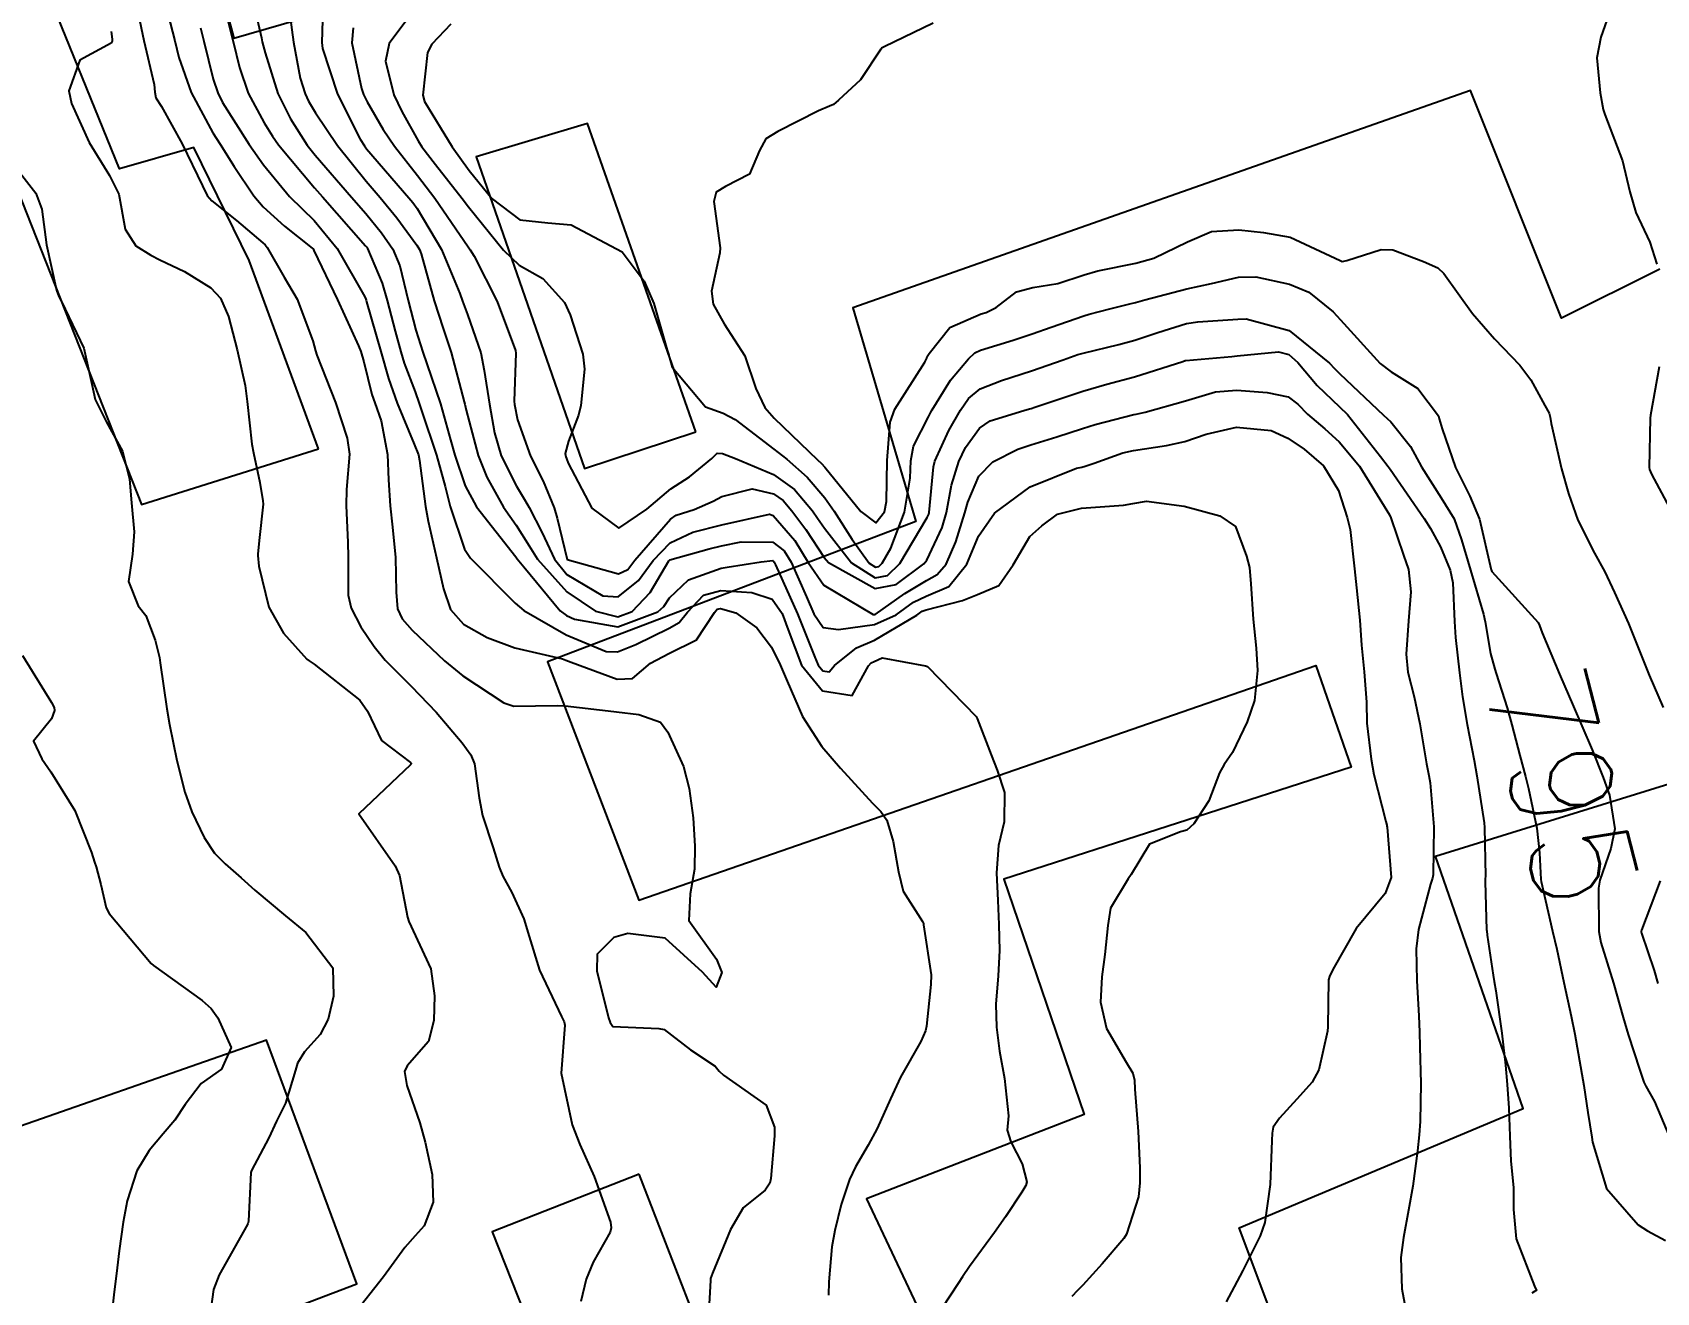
# Model space of a CAD drawing. Header units: metres. Extents: x 307586 to 320046, y 7427249 to 7434250.
# Drawn here: x 318907.2 to 318970.4, y 7428924.1 to 7428973.2 of the extents above; entities that cross this region are included whole.
import ezdxf
from ezdxf.enums import TextEntityAlignment as Align

# ---------------------------------------------------------------- set-up
doc = ezdxf.new("R2010")
doc.units = ezdxf.units.M
doc.header["$MEASUREMENT"] = 0
for name, color, linetype in [('Cotas', 45, 'Continuous'), ('Curvas de Nivel 1m', 11, 'Continuous'), ('Curvas de Nivel 5m', 15, 'Continuous'), ('Edificações', 30, 'Continuous')]:
    doc.layers.add(name, color=color, linetype=linetype)
doc.styles.add('Style-STANDARD', font='STANDARD.shx')

msp = doc.modelspace()

# ---------------------------------------------------------------- linework, layer by layer
at = {"layer": 'Curvas de Nivel 1m', "flags": 128}
for points, elevation in [([(318912.241, 7428974.678), (318912.701, 7428972.855), (318912.861, 7428972.206), (318913.333, 7428970.849), (318914.177, 7428969.281), (318914.463, 7428968.837), (318915.019, 7428967.972), (318915.775, 7428966.824), (318916.139, 7428966.403), (318916.969, 7428965.645), (318918.049, 7428964.791), (318918.09, 7428964.758), (318918.122, 7428964.694), (318919.034, 7428962.781), (318919.856, 7428960.992), (318919.947, 7428960.771), (318920.069, 7428960.363), (318920.38, 7428959.089), (318920.488, 7428958.763), (318920.738, 7428958.064), (318920.979, 7428956.756), (318921.024, 7428955.766), (318921.083, 7428954.754), (318921.173, 7428953.931), (318921.294, 7428952.75), (318921.321, 7428951.392), (318921.378, 7428950.749), (318921.561, 7428950.358), (318921.945, 7428949.917), (318923.199, 7428948.727), (318923.924, 7428948.144), (318925.511, 7428947.093), (318925.907, 7428946.96), (318927.593, 7428946.988), (318927.907, 7428946.974), (318929.804, 7428946.752), (318929.904, 7428946.74), (318930.766, 7428946.637), (318931.612, 7428946.336), (318931.896, 7428945.954), (318932.506, 7428944.614), (318932.729, 7428943.757), (318932.888, 7428942.61), (318932.946, 7428941.509), (318932.933, 7428940.609), (318932.775, 7428939.659), (318932.722, 7428938.611), (318933.791, 7428937.117), (318934.007, 7428936.597), (318933.777, 7428936.027), (318933.255, 7428936.605), (318931.802, 7428937.923), (318930.341, 7428938.106), (318929.802, 7428937.951), (318929.146, 7428937.303), (318929.136, 7428936.656), (318929.587, 7428934.829), (318929.649, 7428934.651), (318929.761, 7428934.484), (318931.553, 7428934.415), (318931.76, 7428934.367), (318932.784, 7428933.579), (318933.746, 7428932.944), (318933.893, 7428932.746), (318934.068, 7428932.595), (318935.726, 7428931.425), (318936.05, 7428930.567), (318936.048, 7428930.228), (318935.915, 7428928.568), (318935.872, 7428928.386), (318935.686, 7428928.117), (318934.83, 7428927.428), (318934.341, 7428926.59), (318933.646, 7428924.887), (318933.568, 7428924.676), (318933.562, 7428924.601), (318933.454, 7428922.772)], 803), ([(318914.549, 7428974.527), (318914.97, 7428972.833), (318915.222, 7428971.815), (318915.565, 7428970.826), (318916.181, 7428969.665), (318916.503, 7428969.142), (318916.738, 7428968.812), (318918.148, 7428967.142), (318918.459, 7428966.787), (318920.124, 7428964.88), (318920.175, 7428964.821), (318920.206, 7428964.769), (318920.778, 7428963.429), (318920.977, 7428962.757), (318921.285, 7428961.552), (318921.507, 7428960.748), (318921.639, 7428960.316), (318922.057, 7428959.192), (318922.221, 7428958.738), (318922.312, 7428958.474), (318922.887, 7428956.731), (318923.23, 7428955.508), (318923.428, 7428954.726), (318923.986, 7428953.075), (318924.21, 7428952.718), (318925.957, 7428950.963), (318926.299, 7428950.687), (318927.944, 7428949.731), (318929.5, 7428949.092), (318929.937, 7428949.08), (318930.657, 7428949.357), (318931.947, 7428949.991), (318932.347, 7428950.218), (318932.662, 7428950.613), (318933.283, 7428951.286), (318933.966, 7428951.467), (318935.169, 7428951.378), (318935.961, 7428951.12), (318936.348, 7428950.566), (318936.584, 7428949.926), (318937.103, 7428948.558), (318937.918, 7428947.55), (318939.078, 7428947.376), (318939.719, 7428948.532), (318939.824, 7428948.641), (318939.935, 7428948.699), (318940.247, 7428948.836), (318941.933, 7428948.536), (318942.009, 7428948.499), (318943.904, 7428946.562), (318943.948, 7428946.479), (318944.485, 7428945.067), (318944.724, 7428944.467), (318945.007, 7428943.595), (318945.003, 7428942.463), (318944.779, 7428941.536), (318944.693, 7428940.467), (318944.754, 7428939.397), (318944.785, 7428938.465), (318944.816, 7428937.446), (318944.769, 7428936.465), (318944.671, 7428935.366), (318944.703, 7428934.466), (318944.819, 7428933.529), (318945.012, 7428932.461), (318945.162, 7428931.018), (318945.109, 7428930.459), (318945.256, 7428930.004), (318945.7, 7428929.147), (318945.882, 7428928.448), (318945.842, 7428928.297), (318945.687, 7428928.041), (318945.052, 7428927.079), (318944.615, 7428926.466), (318943.65, 7428925.152), (318943.38, 7428924.748), (318943.201, 7428924.484), (318942.588, 7428923.536)], 801), ([(318918.48, 7428974.548), (318918.421, 7428972.788), (318918.45, 7428972.557), (318919.034, 7428970.782), (318919.918, 7428969.031), (318920.083, 7428968.771), (318920.171, 7428968.656), (318921.821, 7428966.745), (318921.965, 7428966.567), (318922.139, 7428966.326), (318923.085, 7428964.73), (318923.806, 7428963.023), (318923.91, 7428962.722), (318924.095, 7428962.21), (318924.614, 7428960.715), (318924.748, 7428960.031), (318924.95, 7428958.711), (318925.151, 7428957.594), (318925.411, 7428956.706), (318926.011, 7428955.524), (318926.321, 7428955.01), (318926.507, 7428954.692), (318927.013, 7428953.705), (318927.483, 7428952.678), (318927.974, 7428952.087), (318929.364, 7428951.254), (318929.961, 7428951.21), (318930.763, 7428951.846), (318931.328, 7428952.63), (318931.99, 7428953.319), (318932.868, 7428953.737), (318933.997, 7428954.022), (318935.855, 7428954.435), (318936.001, 7428954.385), (318936.844, 7428953.414), (318937.365, 7428952.556), (318937.97, 7428951.665), (318939.895, 7428950.531), (318939.953, 7428950.524), (318939.968, 7428950.53), (318941.127, 7428951.351), (318941.973, 7428951.846), (318942.393, 7428952.079), (318942.737, 7428952.492), (318943.118, 7428953.362), (318943.471, 7428954.485), (318943.588, 7428954.904), (318944.017, 7428955.913), (318944.562, 7428956.475), (318945.533, 7428956.963), (318946.033, 7428957.136), (318947.045, 7428957.438), (318948.043, 7428957.77), (318948.545, 7428957.925), (318950.051, 7428958.307), (318950.136, 7428958.325), (318950.493, 7428958.403), (318952.058, 7428958.843), (318953.229, 7428959.2), (318954.062, 7428959.263), (318955.241, 7428959.168), (318956.059, 7428958.996), (318956.435, 7428958.713), (318956.811, 7428958.329), (318957.481, 7428957.75), (318958.042, 7428957.251), (318958.83, 7428956.302), (318960.005, 7428954.41), (318960.059, 7428954.289), (318960.544, 7428952.837), (318960.744, 7428952.279), (318960.837, 7428951.409), (318960.745, 7428950.278), (318960.649, 7428948.988), (318960.72, 7428948.278), (318960.968, 7428947.319), (318961.178, 7428946.271), (318961.445, 7428944.711), (318961.539, 7428944.265), (318961.592, 7428943.976), (318961.723, 7428942.262), (318961.708, 7428940.388), (318961.678, 7428940.262), (318961.598, 7428940.031), (318961.129, 7428938.27), (318961.042, 7428937.508), (318961.069, 7428936.271), (318961.142, 7428934.9), (318961.168, 7428934.269), (318961.185, 7428933.696), (318961.227, 7428932.268), (318961.197, 7428930.792), (318961.158, 7428930.268), (318961.093, 7428929.655), (318960.911, 7428928.272), (318960.744, 7428927.335), (318960.547, 7428926.277), (318960.445, 7428925.494), (318960.484, 7428924.277), (318960.661, 7428923.303)], 798), ([(318911.278, 7428973.919), (318911.501, 7428972.871), (318911.903, 7428971.159), (318911.923, 7428970.864), (318911.962, 7428970.635), (318912.187, 7428970.303), (318912.99, 7428968.852), (318913.784, 7428967.208), (318913.965, 7428966.842), (318914.141, 7428966.63), (318915.1, 7428965.863), (318916.125, 7428964.996), (318916.221, 7428964.915), (318916.303, 7428964.817), (318916.959, 7428963.655), (318917.463, 7428962.8), (318918.079, 7428961.178), (318918.182, 7428960.789), (318918.238, 7428960.621), (318918.954, 7428958.781), (318919.42, 7428957.388), (318919.505, 7428956.775), (318919.393, 7428955.392), (318919.369, 7428954.776), (318919.436, 7428953.328), (318919.457, 7428952.775), (318919.451, 7428951.285), (318919.567, 7428950.774), (318919.946, 7428950.054), (318920.46, 7428949.284), (318920.893, 7428948.756), (318921.918, 7428947.722), (318922.885, 7428946.73), (318923.891, 7428945.534), (318924.232, 7428945.061), (318924.369, 7428944.713), (318924.55, 7428943.39), (318924.681, 7428942.708), (318925.094, 7428941.451), (318925.335, 7428940.697), (318925.472, 7428940.338), (318925.823, 7428939.706), (318926.297, 7428938.685), (318926.495, 7428937.991), (318926.907, 7428936.679), (318927.765, 7428934.883), (318927.864, 7428934.669), (318927.894, 7428934.537), (318927.743, 7428932.67), (318928.175, 7428930.665), (318928.472, 7428929.895), (318929.032, 7428928.657), (318929.666, 7428926.88), (318929.695, 7428926.65), (318929.661, 7428926.481), (318928.988, 7428925.318), (318928.72, 7428924.659), (318928.515, 7428923.78)], 804), ([(318922.239, 7428974.345), (318921.051, 7428972.758), (318920.91, 7428972.062), (318921.235, 7428970.754), (318921.538, 7428970.102), (318922.175, 7428968.971), (318922.326, 7428968.738), (318922.857, 7428968.039), (318923.889, 7428966.723), (318924.14, 7428966.4), (318925.501, 7428964.706), (318926.117, 7428964.126), (318927.035, 7428963.609), (318927.881, 7428962.673), (318928.096, 7428962.19), (318928.585, 7428960.665), (318928.655, 7428960.076), (318928.509, 7428958.665), (318928.42, 7428958.293), (318928.032, 7428957.28), (318927.904, 7428956.793), (318927.928, 7428956.671), (318927.954, 7428956.602), (318928.02, 7428956.42), (318928.942, 7428954.661), (318929.995, 7428953.885), (318931.084, 7428954.634), (318932.011, 7428955.421), (318932.741, 7428955.888), (318933.608, 7428956.604), (318933.82, 7428956.808), (318934.026, 7428956.801), (318934.531, 7428956.595), (318936.017, 7428955.972), (318936.839, 7428955.395), (318937.533, 7428954.557), (318937.727, 7428954.28), (318937.996, 7428953.882), (318939.053, 7428952.539), (318939.974, 7428951.954), (318940.45, 7428952.048), (318940.94, 7428952.516), (318942.001, 7428954.303), (318942.066, 7428954.435), (318942.078, 7428954.499), (318942.242, 7428956.277), (318942.294, 7428956.497), (318942.843, 7428957.69), (318943.293, 7428958.488), (318943.607, 7428958.935), (318944.061, 7428959.308), (318944.896, 7428959.64), (318946.068, 7428960.016), (318947.294, 7428960.442), (318947.865, 7428960.644), (318948.077, 7428960.707), (318949.459, 7428961.04), (318950.085, 7428961.209), (318950.982, 7428961.504), (318952.095, 7428961.851), (318952.545, 7428961.926), (318954.098, 7428962.024), (318954.42, 7428962.035), (318956.092, 7428961.588), (318957.661, 7428960.316), (318957.858, 7428960.1), (318958.069, 7428959.893), (318959.772, 7428958.293), (318960.05, 7428958.023), (318960.825, 7428957.063), (318961.251, 7428956.272), (318962.015, 7428955.073), (318962.524, 7428954.255), (318962.806, 7428953.44), (318963.157, 7428952.248), (318963.66, 7428950.54), (318963.723, 7428950.242), (318963.941, 7428949.016), (318964.104, 7428948.406), (318964.157, 7428948.237), (318964.582, 7428946.892), (318964.766, 7428946.227), (318965.08, 7428945.038), (318965.296, 7428944.219), (318965.412, 7428943.75), (318965.737, 7428942.212), (318965.848, 7428941.248), (318965.901, 7428940.209), (318965.912, 7428940.13), (318966.35, 7428938.205), (318966.512, 7428937.497), (318966.789, 7428936.2), (318967.079, 7428934.891), (318967.221, 7428934.195), (318967.527, 7428932.41), (318967.564, 7428932.192), (318967.727, 7428931.147), (318967.883, 7428930.188), (318967.905, 7428929.994), (318968.446, 7428928.182), (318969.679, 7428926.773), (318970.052, 7428926.539), (318970.754, 7428926.154)], 796), ([(318913.703, 7428973.371), (318913.835, 7428972.844), (318914.201, 7428971.365), (318914.372, 7428970.838), (318914.565, 7428970.461), (318915.599, 7428968.826), (318916.161, 7428968.026), (318917.168, 7428966.805), (318917.656, 7428966.315), (318918.134, 7428965.866), (318919.018, 7428964.781), (318920.104, 7428962.89), (318920.141, 7428962.807), (318920.153, 7428962.769), (318920.172, 7428962.698), (318920.73, 7428960.76), (318921.025, 7428959.718), (318921.367, 7428958.75), (318922.029, 7428957.155), (318922.185, 7428956.738), (318922.232, 7428956.526), (318922.469, 7428954.735), (318922.572, 7428954.159), (318922.89, 7428952.731), (318923.167, 7428951.526), (318923.434, 7428950.725), (318923.947, 7428950.157), (318924.865, 7428949.629), (318925.938, 7428949.236), (318927.803, 7428948.802), (318927.934, 7428948.756), (318928.136, 7428948.668), (318929.923, 7428948.016), (318930.528, 7428948.037), (318931.227, 7428948.631), (318931.937, 7428949.004), (318933.016, 7428949.536), (318933.715, 7428950.602), (318933.819, 7428950.737), (318933.955, 7428950.766), (318934.548, 7428950.591), (318935.372, 7428950.004), (318935.94, 7428949.26), (318936.278, 7428948.567), (318936.548, 7428947.939), (318937.141, 7428946.558), (318937.891, 7428945.388), (318938.625, 7428944.543), (318939.869, 7428943.185), (318940.2, 7428942.859), (318940.423, 7428942.522), (318940.681, 7428941.687), (318940.882, 7428940.514), (318941.067, 7428939.753), (318941.814, 7428938.576), (318941.85, 7428938.5), (318941.862, 7428938.449), (318942.152, 7428936.496), (318942.146, 7428936.13), (318941.973, 7428934.498), (318941.938, 7428934.322), (318941.757, 7428933.904), (318940.967, 7428932.512), (318940.568, 7428931.68), (318940.057, 7428930.525), (318939.706, 7428929.877), (318939.203, 7428929.03), (318938.97, 7428928.537), (318938.653, 7428927.565), (318938.397, 7428926.543), (318938.286, 7428925.914), (318938.167, 7428924.545), (318938.154, 7428924.028)], 802), ([(318917.19, 7428973.763), (318917.326, 7428972.803), (318917.59, 7428971.411), (318917.775, 7428970.796), (318917.912, 7428970.516), (318918.186, 7428970.06), (318919.039, 7428968.781), (318920.152, 7428967.397), (318920.703, 7428966.762), (318921.35, 7428965.967), (318922.125, 7428964.91), (318922.224, 7428964.739), (318922.295, 7428964.564), (318922.796, 7428962.733), (318923.157, 7428961.659), (318923.463, 7428960.726), (318923.975, 7428958.8), (318923.994, 7428958.721), (318924.049, 7428958.484), (318924.513, 7428956.715), (318924.853, 7428955.873), (318925.496, 7428954.705), (318925.996, 7428953.999), (318926.502, 7428953.206), (318926.82, 7428952.687), (318927.964, 7428951.409), (318929.086, 7428950.659), (318929.951, 7428950.443), (318930.517, 7428950.642), (318931.216, 7428951.379), (318931.944, 7428952.621), (318931.983, 7428952.656), (318933.512, 7428953.081), (318933.989, 7428953.202), (318934.757, 7428953.359), (318935.991, 7428953.342), (318936.431, 7428953.009), (318936.698, 7428952.563), (318937.301, 7428951.218), (318937.589, 7428950.554), (318937.948, 7428950.021), (318938.541, 7428949.95), (318939.949, 7428950.142), (318940.792, 7428950.517), (318941.464, 7428951.003), (318941.964, 7428951.243), (318942.837, 7428951.624), (318943.548, 7428952.484), (318943.675, 7428952.794), (318943.994, 7428953.574), (318944.623, 7428954.471), (318946.013, 7428955.495), (318947.815, 7428956.226), (318948.021, 7428956.266), (318948.154, 7428956.296), (318948.505, 7428956.425), (318949.624, 7428956.819), (318950.03, 7428956.913), (318951.318, 7428957.106), (318952.036, 7428957.263), (318952.868, 7428957.548), (318954.048, 7428957.822), (318955.389, 7428957.689), (318956.044, 7428957.396), (318956.676, 7428956.96), (318957.426, 7428956.316), (318958.019, 7428955.359), (318958.356, 7428954.306), (318958.47, 7428953.833), (318958.645, 7428952.303), (318958.712, 7428951.562), (318958.849, 7428950.301), (318958.91, 7428949.333), (318959.013, 7428948.299), (318959.104, 7428947.115), (318959.123, 7428946.298), (318959.289, 7428944.899), (318959.387, 7428944.295), (318959.865, 7428942.474), (318959.897, 7428942.323), (318959.899, 7428942.289), (318959.906, 7428942.246), (318960.067, 7428940.286), (318959.827, 7428939.67), (318958.7, 7428938.301), (318957.797, 7428936.713), (318957.666, 7428936.44), (318957.626, 7428936.312), (318957.601, 7428934.476), (318957.587, 7428934.312), (318957.255, 7428932.808), (318956.99, 7428932.318), (318956.4, 7428931.656), (318955.722, 7428930.925), (318955.477, 7428930.574), (318955.428, 7428930.334), (318955.426, 7428930.05), (318955.352, 7428928.335), (318955.146, 7428926.863), (318954.972, 7428926.34), (318954.288, 7428924.989), (318953.949, 7428924.355), (318953.637, 7428923.776)], 799), ([(318919.645, 7428973.36), (318919.595, 7428972.776), (318919.966, 7428971.003), (318920.044, 7428970.771), (318920.19, 7428970.486), (318920.822, 7428969.403), (318921.252, 7428968.754), (318922.156, 7428967.613), (318922.829, 7428966.733), (318924.124, 7428964.84), (318924.209, 7428964.719), (318924.361, 7428964.477), (318925.258, 7428962.708), (318925.972, 7428960.804), (318925.984, 7428960.701), (318925.922, 7428958.834), (318925.932, 7428958.701), (318926.044, 7428958.101), (318926.549, 7428956.692), (318927.046, 7428955.717), (318927.472, 7428954.678), (318927.594, 7428954.272), (318927.983, 7428952.67), (318929.975, 7428952.106), (318930.34, 7428952.282), (318930.619, 7428952.64), (318931.999, 7428954.237), (318932.227, 7428954.391), (318932.93, 7428954.611), (318933.67, 7428954.94), (318934.008, 7428955.127), (318935.18, 7428955.42), (318936.009, 7428955.222), (318936.392, 7428954.959), (318936.734, 7428954.569), (318937.275, 7428953.836), (318937.985, 7428952.746), (318938.157, 7428952.548), (318939.968, 7428951.536), (318940.789, 7428951.699), (318941.869, 7428952.502), (318941.984, 7428952.637), (318942.583, 7428953.908), (318942.754, 7428954.492), (318942.949, 7428955.556), (318943.23, 7428956.488), (318943.492, 7428957.025), (318944.042, 7428957.785), (318944.455, 7428958.068), (318945.758, 7428958.463), (318945.987, 7428958.528), (318946.054, 7428958.549), (318946.195, 7428958.599), (318948.061, 7428959.227), (318948.996, 7428959.488), (318950.067, 7428959.779), (318951.956, 7428960.382), (318952.042, 7428960.411), (318952.073, 7428960.418), (318953.864, 7428960.575), (318954.076, 7428960.595), (318955.677, 7428960.746), (318956.078, 7428960.648), (318956.438, 7428960.335), (318957.184, 7428959.443), (318958.056, 7428958.614), (318958.361, 7428958.307), (318959.651, 7428956.679), (318959.95, 7428956.291), (318960.031, 7428956.181), (318961.353, 7428954.27), (318961.603, 7428953.87), (318961.992, 7428953.168), (318962.367, 7428952.256), (318962.473, 7428951.757), (318962.537, 7428950.254), (318962.573, 7428949.628), (318962.725, 7428948.252), (318962.848, 7428947.327), (318963.026, 7428946.249), (318963.293, 7428944.845), (318963.401, 7428944.245), (318963.686, 7428942.42), (318963.703, 7428942.242), (318963.734, 7428940.341), (318963.725, 7428940.241), (318963.721, 7428940.13), (318963.784, 7428938.24), (318963.787, 7428938.215), (318963.811, 7428938.046), (318964.043, 7428936.484), (318964.083, 7428936.236), (318964.137, 7428935.885), (318964.374, 7428934.231), (318964.513, 7428932.991), (318964.578, 7428932.227), (318964.649, 7428931.307), (318964.685, 7428930.225), (318964.73, 7428929.251), (318964.828, 7428928.223), (318964.835, 7428927.373), (318964.934, 7428926.221), (318965.646, 7428924.388), (318965.728, 7428924.209), (318965.67, 7428924.182), (318965.643, 7428924.174), (318965.542, 7428924.112)], 797), ([(318942.233, 7428973.547), (318940.323, 7428972.627), (318940.223, 7428972.571), (318940.202, 7428972.552), (318940.195, 7428972.53), (318939.398, 7428971.345), (318938.549, 7428970.546), (318938.354, 7428970.385), (318938.191, 7428970.313), (318937.766, 7428970.133), (318936.18, 7428969.323), (318935.718, 7428969.044), (318935.473, 7428968.587), (318935.081, 7428967.669), (318934.152, 7428967.193), (318933.781, 7428966.971), (318933.686, 7428966.605), (318933.932, 7428964.795), (318933.924, 7428964.602), (318933.598, 7428963.115), (318933.671, 7428962.604), (318934.092, 7428961.846), (318934.897, 7428960.592), (318935.325, 7428959.322), (318935.684, 7428958.584), (318936.047, 7428958.175), (318937.734, 7428956.554), (318937.878, 7428956.409), (318938.02, 7428956.257), (318939.418, 7428954.536), (318939.999, 7428954.101), (318940.341, 7428954.525), (318940.415, 7428954.932), (318940.436, 7428956.524), (318940.552, 7428958.016), (318940.734, 7428958.52), (318941.913, 7428960.344), (318941.984, 7428960.501), (318942.005, 7428960.57), (318942.076, 7428960.687), (318942.883, 7428961.701), (318944.099, 7428962.238), (318944.294, 7428962.284), (318944.685, 7428962.474), (318945.484, 7428963.092), (318946.111, 7428963.262), (318947.084, 7428963.417), (318948.116, 7428963.751), (318948.644, 7428963.899), (318950.121, 7428964.204), (318950.823, 7428964.399), (318952.133, 7428965.036), (318953.073, 7428965.436), (318954.14, 7428965.499), (318955.091, 7428965.399), (318956.136, 7428965.216), (318958.081, 7428964.311), (318958.11, 7428964.297), (318958.159, 7428964.273), (318958.344, 7428964.308), (318959.683, 7428964.741), (318960.13, 7428964.729), (318961.332, 7428964.272), (318961.88, 7428964.023), (318962.118, 7428963.799), (318963.235, 7428962.249), (318964.088, 7428961.254), (318965.082, 7428960.23), (318965.506, 7428959.664), (318966.057, 7428958.663), (318966.216, 7428958.37), (318966.263, 7428958.208), (318966.292, 7428957.966), (318966.699, 7428956.203), (318966.975, 7428955.244), (318967.331, 7428954.197), (318967.99, 7428952.91), (318968.387, 7428952.186), (318968.769, 7428951.384), (318969.303, 7428950.176), (318969.937, 7428948.624), (318970.063, 7428948.297), (318970.114, 7428948.167), (318970.664, 7428946.902)], 794), ([(318968.54, 7428973.887), (318968.231, 7428973.006), (318968.079, 7428972.192), (318968.203, 7428970.833), (318968.318, 7428970.189), (318968.382, 7428969.997), (318969.079, 7428968.181), (318969.36, 7428966.979), (318969.597, 7428966.176), (318970.136, 7428965.023), (318970.412, 7428964.166)], 793), ([(318906.164, 7428968.377), (318907.288, 7428966.923), (318907.518, 7428966.301), (318907.7, 7428964.916), (318908.097, 7428963.155), (318908.187, 7428962.909), (318908.288, 7428962.711), (318909.154, 7428960.899), (318909.466, 7428959.489), (318909.597, 7428958.895), (318910.04, 7428958.015), (318910.66, 7428956.88), (318910.932, 7428955.796), (318911.02, 7428954.875), (318911.118, 7428953.741), (318911.049, 7428952.874), (318910.902, 7428951.816), (318911.272, 7428950.87), (318911.568, 7428950.484), (318911.94, 7428949.529), (318912.102, 7428948.858), (318912.136, 7428948.651), (318912.397, 7428946.855), (318912.5, 7428946.251), (318912.783, 7428944.851), (318913.098, 7428943.614), (318913.368, 7428942.845), (318913.843, 7428941.844), (318914.248, 7428941.243), (318914.662, 7428940.828), (318915.288, 7428940.278), (318915.823, 7428939.802), (318917.009, 7428938.798), (318917.803, 7428938.144), (318918.861, 7428936.779), (318918.882, 7428935.669), (318918.676, 7428934.781), (318918.361, 7428934.179), (318917.75, 7428933.498), (318917.476, 7428933.063), (318917.405, 7428932.793), (318917.017, 7428931.5), (318916.667, 7428930.8), (318916.358, 7428930.152), (318915.694, 7428928.886), (318915.668, 7428928.81), (318915.566, 7428926.91), (318915.545, 7428926.812), (318915.421, 7428926.574), (318914.426, 7428924.828), (318914.213, 7428924.252), (318914.013, 7428922.834)], 806), ([(318970.507, 7428960.163), (318970.171, 7428958.285), (318970.156, 7428958.168), (318970.115, 7428956.25), (318970.126, 7428956.169), (318970.208, 7428955.99), (318971.191, 7428954.152)], 793), ([(318906.77, 7428948.927), (318907.906, 7428947.104), (318908.003, 7428946.909), (318908.018, 7428946.793), (318907.899, 7428946.47), (318907.206, 7428945.601), (318907.522, 7428944.914), (318907.875, 7428944.401), (318908.805, 7428942.9), (318909.462, 7428941.268), (318909.579, 7428940.893), (318909.641, 7428940.702), (318909.824, 7428940.016), (318910.033, 7428939.105), (318910.14, 7428938.885), (318911.784, 7428936.939), (318911.869, 7428936.859), (318913.77, 7428935.506), (318914.12, 7428935.188), (318914.377, 7428934.831), (318914.901, 7428933.667), (318914.518, 7428932.828), (318913.727, 7428932.269), (318913.111, 7428931.454), (318912.707, 7428930.85), (318912.25, 7428930.312), (318911.701, 7428929.665), (318911.219, 7428928.867), (318910.842, 7428927.706), (318910.688, 7428926.875), (318910.534, 7428925.759), (318910.429, 7428924.878), (318910.345, 7428924.166), (318910.202, 7428922.881)], 807), ([(318970.542, 7428940.159), (318969.814, 7428938.242), (318969.797, 7428938.187), (318969.797, 7428938.17), (318969.812, 7428938.118), (318970.306, 7428936.671), (318970.446, 7428936.16)], 794)]:
    msp.add_lwpolyline(points, dxfattribs=dict(at, elevation=elevation))
at = {"layer": 'Curvas de Nivel 5m', "flags": 128}
for points, elevation in [([(318915.654, 7428974.826), (318916.073, 7428972.973), (318916.11, 7428972.821), (318916.216, 7428972.39), (318916.713, 7428970.812), (318917.205, 7428969.826), (318917.861, 7428968.795), (318918.167, 7428968.402), (318919.58, 7428966.776), (318920.137, 7428966.142), (318920.757, 7428965.389), (318921.196, 7428964.754), (318921.467, 7428964.1), (318921.789, 7428962.745), (318922.086, 7428961.598), (318922.358, 7428960.737), (318922.522, 7428960.282), (318923.044, 7428958.73), (318923.434, 7428957.324), (318923.608, 7428956.724), (318924.011, 7428955.533), (318924.447, 7428954.716), (318925.984, 7428952.77), (318926.012, 7428952.729), (318926.031, 7428952.699), (318926.293, 7428952.38), (318927.702, 7428950.673), (318927.951, 7428950.492), (318928.27, 7428950.347), (318929.947, 7428950.042), (318931.515, 7428950.627), (318931.739, 7428950.841), (318931.961, 7428951.175), (318932.702, 7428951.883), (318933.979, 7428952.329), (318934.211, 7428952.364), (318935.54, 7428952.577), (318935.984, 7428952.63), (318936.02, 7428952.606), (318936.043, 7428952.569), (318936.094, 7428952.456), (318936.947, 7428950.56), (318937.626, 7428948.863), (318937.756, 7428948.552), (318937.93, 7428948.336), (318938.177, 7428948.3), (318938.391, 7428948.545), (318939.252, 7428949.224), (318939.943, 7428949.528), (318941.601, 7428950.505), (318941.803, 7428950.654), (318941.956, 7428950.714), (318943.378, 7428951.07), (318943.965, 7428951.309), (318944.785, 7428951.653), (318945.342, 7428952.46), (318945.994, 7428953.563), (318946.47, 7428953.973), (318947.075, 7428954.439), (318948.005, 7428954.669), (318949.638, 7428954.783), (318950.007, 7428954.843), (318950.539, 7428954.933), (318952.007, 7428954.743), (318953.399, 7428954.366), (318953.999, 7428953.949), (318954.433, 7428952.799), (318954.546, 7428952.352), (318954.607, 7428951.717), (318954.695, 7428950.349), (318954.807, 7428949.212), (318954.865, 7428948.346), (318954.746, 7428947.178), (318954.461, 7428946.352), (318953.891, 7428945.15), (318953.565, 7428944.684), (318953.382, 7428944.365), (318952.971, 7428943.27), (318952.389, 7428942.375), (318952.105, 7428942.132), (318951.858, 7428942.068), (318950.657, 7428941.592), (318949.938, 7428940.408), (318949.831, 7428940.237), (318949.14, 7428939.097), (318949.039, 7428938.418), (318948.922, 7428937.292), (318948.797, 7428936.42), (318948.751, 7428935.442), (318948.982, 7428934.418), (318949.75, 7428933.103), (318950.012, 7428932.673), (318950.066, 7428932.405), (318950.087, 7428932.056), (318950.215, 7428930.402), (318950.281, 7428928.983), (318950.285, 7428928.401), (318950.222, 7428927.865), (318949.76, 7428926.409), (318949.661, 7428926.242), (318948.819, 7428925.251), (318948.067, 7428924.426), (318947.858, 7428924.211), (318947.638, 7428923.982)], 800), ([(318923.451, 7428973.507), (318922.709, 7428972.735), (318922.545, 7428972.41), (318922.366, 7428970.738), (318922.43, 7428970.498), (318923.5, 7428968.727), (318924.159, 7428967.808), (318925.061, 7428966.711), (318926.135, 7428965.886), (318927.223, 7428965.773), (318928.133, 7428965.698), (318930.123, 7428964.65), (318930.978, 7428963.503), (318931.357, 7428962.631), (318931.877, 7428960.821), (318931.942, 7428960.622), (318931.969, 7428960.519), (318932.068, 7428960.158), (318933.363, 7428958.607), (318934.049, 7428958.361), (318934.527, 7428958.114), (318936.029, 7428956.968), (318936.537, 7428956.572), (318937.324, 7428955.868), (318938.008, 7428955.071), (318938.373, 7428954.546), (318939.082, 7428953.449), (318939.741, 7428952.532), (318939.981, 7428952.372), (318940.112, 7428952.397), (318940.245, 7428952.526), (318940.582, 7428953.114), (318941.118, 7428954.513), (318941.343, 7428955.837), (318941.364, 7428956.51), (318941.466, 7428957.074), (318942.049, 7428958.225), (318942.146, 7428958.405), (318942.193, 7428958.499), (318942.904, 7428959.652), (318943.613, 7428960.485), (318943.851, 7428960.708), (318944.078, 7428960.823), (318945.342, 7428961.209), (318946.088, 7428961.453), (318946.831, 7428961.71), (318948.099, 7428962.158), (318948.309, 7428962.219), (318949.108, 7428962.42), (318949.894, 7428962.623), (318950.106, 7428962.673), (318950.475, 7428962.773), (318952.111, 7428963.204), (318953.067, 7428963.416), (318954.116, 7428963.656), (318954.8, 7428963.669), (318956.113, 7428963.388), (318956.861, 7428963.079), (318957.812, 7428962.314), (318958.098, 7428962.002), (318959.633, 7428960.294), (318960.07, 7428959.972), (318961.111, 7428959.321), (318961.905, 7428958.262), (318961.94, 7428958.15), (318962.048, 7428957.758), (318962.575, 7428956.255), (318963.13, 7428955.135), (318963.509, 7428954.245), (318963.959, 7428952.264), (318963.969, 7428952.24), (318963.982, 7428952.205), (318965.786, 7428950.213), (318965.847, 7428950.106), (318965.949, 7428949.809), (318966.625, 7428948.203), (318967.166, 7428946.952), (318967.497, 7428946.194), (318967.899, 7428945.262), (318968.327, 7428944.186), (318968.563, 7428943.496), (318968.78, 7428942.181), (318968.619, 7428941.414), (318968.193, 7428940.186), (318968.144, 7428939.872), (318968.154, 7428938.187), (318968.235, 7428937.76), (318968.721, 7428936.181), (318969.106, 7428934.843), (318969.302, 7428934.175), (318969.749, 7428932.787), (318969.904, 7428932.327), (318969.982, 7428932.166), (318970.319, 7428931.577), (318970.921, 7428930.152)], 795), ([(318910.226, 7428973.222), (318910.257, 7428972.923), (318910.26, 7428972.889), (318910.265, 7428972.847), (318910.221, 7428972.771), (318909.001, 7428972.106), (318908.58, 7428970.906), (318908.679, 7428970.414), (318909.362, 7428968.898), (318910.154, 7428967.616), (318910.525, 7428966.884), (318910.774, 7428965.525), (318911.186, 7428964.874), (318911.766, 7428964.514), (318912.118, 7428964.33), (318913.079, 7428963.884), (318914.107, 7428963.245), (318914.477, 7428962.836), (318914.794, 7428962.131), (318915.13, 7428960.829), (318915.438, 7428959.447), (318915.525, 7428958.825), (318915.698, 7428957.153), (318915.76, 7428956.823), (318916.011, 7428955.668), (318916.136, 7428954.95), (318916.137, 7428954.818), (318915.989, 7428953.412), (318915.929, 7428952.875), (318915.932, 7428952.821), (318915.977, 7428952.403), (318916.358, 7428950.814), (318916.94, 7428949.797), (318917.843, 7428948.791), (318917.932, 7428948.726), (318918.129, 7428948.589), (318919.909, 7428947.192), (318920.21, 7428946.765), (318920.753, 7428945.618), (318921.883, 7428944.764), (318921.904, 7428944.74), (318921.908, 7428944.714), (318921.882, 7428944.673), (318919.863, 7428942.77), (318921.279, 7428940.748), (318921.45, 7428940.367), (318921.764, 7428938.741), (318921.81, 7428938.572), (318922.666, 7428936.731), (318922.82, 7428935.681), (318922.788, 7428934.73), (318922.585, 7428933.901), (318921.745, 7428932.953), (318921.641, 7428932.742), (318921.735, 7428932.193), (318922.239, 7428930.735), (318922.45, 7428929.988), (318922.722, 7428928.73), (318922.76, 7428927.646), (318922.408, 7428926.733), (318922.057, 7428926.338), (318921.654, 7428925.886), (318920.831, 7428924.752), (318919.627, 7428923.219)], 805)]:
    msp.add_lwpolyline(points, dxfattribs=dict(at, elevation=elevation))
at = {"layer": 'Edificações'}
for points in [[(318890.472, 7428984.492), (318895.754, 7428973.154), (318899.099, 7428974.243), (318901.232, 7428968.99), (318905.248, 7428970.368), (318911.4, 7428954.804), (318918.291, 7428956.972)], [(318914.104, 7428976.323), (318915.003, 7428972.965), (318921.882, 7428974.956)], [(318918.291, 7428956.972), (318915.594, 7428964.312), (318913.443, 7428968.7), (318910.55, 7428967.88), (318907.498, 7428975.386)], [(318970.529, 7428963.97), (318966.704, 7428962.059), (318963.151, 7428970.93), (318939.104, 7428962.469), (318941.564, 7428954.144), (318927.218, 7428948.685), (318930.77, 7428939.404), (318957.14, 7428948.548), (318958.506, 7428944.59), (318944.98, 7428940.223), (318948.112, 7428931.06), (318939.641, 7428927.784), (318942.36, 7428922.012), (318940.583, 7428920.648), (318943.863, 7428913.005), (318954.52, 7428915.325), (318957.526, 7428906.591), (318962.581, 7428908.092), (318975.569, 7428895.094)], [(318932.985, 7428957.64), (318928.774, 7428969.642), (318924.438, 7428968.343), (318928.65, 7428956.217), (318932.985, 7428957.64)], [(318989.666, 7428928.564), (318957.831, 7428916.827), (318954.142, 7428926.654), (318965.209, 7428931.294), (318961.794, 7428941.12), (318976.828, 7428945.784)], [(318895.18, 7428915.465), (318883.176, 7428911.95), (318883.806, 7428909.692), (318895.217, 7428913.097), (318897.44, 7428906.361), (318918.014, 7428913.288), (318914.641, 7428922.517), (318919.791, 7428924.478), (318916.271, 7428933.964), (318904.823, 7428929.967), (318902.443, 7428929.144), (318906.26, 7428918.846), (318895.18, 7428915.465)], [(318930.79, 7428928.738), (318925.062, 7428926.5), (318928.588, 7428917.581), (318934.353, 7428919.524), (318930.79, 7428928.738)]]:
    msp.add_lwpolyline(points, dxfattribs=at)

# ---------------------------------------------------------------- texts
at = {"layer": 'Cotas', "style": 'Style-STANDARD'}
msp.add_text('795', height=4, rotation=284.47768, dxfattribs=at).set_placement((318966.729, 7428943.849, 795), align=Align.MIDDLE_CENTER)

doc.saveas('drawing.dxf')
